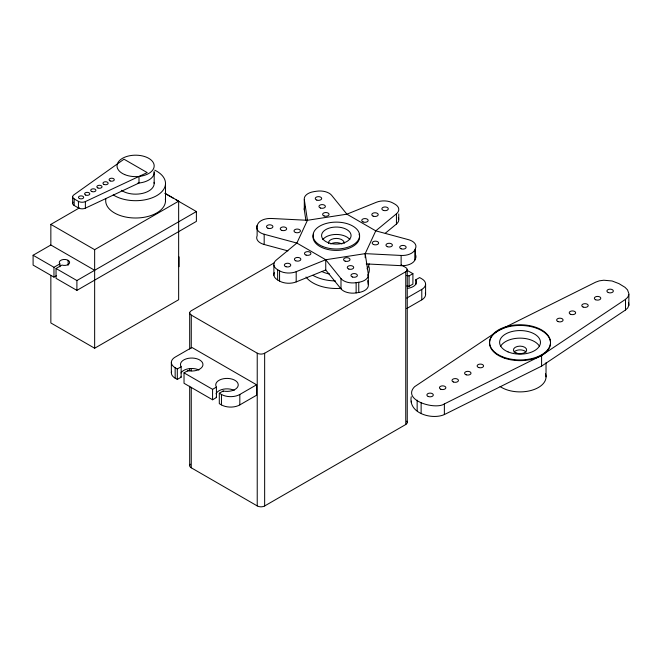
<?xml version="1.0" encoding="UTF-8"?>
<svg xmlns="http://www.w3.org/2000/svg" width="662" height="662" viewBox="0 0 662 662"><rect width="100%" height="100%" fill="white"/><g stroke="black" fill="none" stroke-linecap="round" stroke-linejoin="round"><path stroke-width="0.99" d="M411.243 396.712C408.14 413.419 432.079 420.047 444.368 414.569L541.59 366.127L625.507 309.998L627.725 307.929L628.834 305.331L628.9 293.729L627.526 289.898L625.036 287.341L618.953 283.626L612.077 280.978L603.794 280.225L599.284 280.862L595.709 282.144L498.486 330.595L414.577 386.724C401.47 400.22 435.306 410.217 444.368 403.919L541.59 355.477L625.507 299.348L627.725 297.279L628.834 294.681M628.834 305.331L628.528 302.443M411.243 402.041L411.466 401.122M287.953 250.89L264.179 244.485A12.992 7.497 0 0 1 257.129 235.746L257.129 225.519L257.832 224.013A12.992 7.497 0 0 1 271.503 218.477L307.433 220.289L346.888 214.182L376.438 202.249A12.992 7.497 0 0 1 393.071 203.085L394.991 204.194A12.992 7.497 0 0 1 396.447 213.801L396.447 224.021L385.317 233.206M365.201 257.725L365.201 253.637L375.768 230.856L396.447 213.801M366.227 263.915L401.131 265.669A12.992 7.497 0 0 0 414.809 260.141L414.809 249.913L415.504 248.399A12.992 7.497 0 0 0 408.454 239.661L375.768 230.856L346.888 214.182L331.637 195.315A12.992 7.497 0 0 0 316.502 191.244L313.879 191.649A12.992 7.497 0 0 0 304.305 199.543L304.305 209.771L305.943 220.636M414.809 260.141L415.504 258.627A12.992 7.497 0 0 0 415.529 254.796M94.649 270.295L50.85 245.006L50.85 224.385L79.44 207.876M56.493 275.673L53.961 277.138L33.1 265.09L33.1 255.251L50.85 245.006M33.1 255.251L53.961 267.291L59.878 263.873A5.197 3.004 0 0 1 63.585 259.479A5.197 3.004 0 0 1 69.568 262.938A5.197 3.004 0 0 1 61.963 265.081L56.038 268.499L56.038 278.338L76.9 290.378L196.391 221.389L196.391 211.55L175.538 199.51M50.85 224.385L94.649 249.673L178.649 201.174L178.649 299.737L94.649 348.237L50.85 322.948L50.85 275.483M56.038 268.499L76.9 280.539L196.391 211.55M274.242 262.847L191.194 310.801A5.246 3.029 0 0 0 191.285 315.071L191.26 348.104M175.157 367.724L177.308 368.966L181.14 366.756A11.254 6.496 0 0 1 190.408 358.084A11.254 6.496 0 0 1 202.886 365.283A11.254 6.496 0 0 1 187.867 370.637L184.028 372.855L184.028 383.29L212.576 399.774L216.416 397.556L216.416 387.121A11.254 6.496 0 0 1 225.684 378.449A11.254 6.496 0 0 1 238.163 385.648A11.254 6.496 0 0 1 223.144 391.002L219.304 393.22L219.304 403.655L221.456 404.896A12.992 7.497 0 0 0 239.826 404.896L256.583 395.222L256.583 384.788L191.914 347.451L175.157 357.124A12.992 7.497 0 0 0 175.157 367.724L175.157 378.168L177.308 379.409L181.14 377.191L181.14 366.756M191.26 315.079L257.228 353.169A5.246 3.029 0 0 0 264.676 353.227L405.748 271.743A5.246 3.029 0 0 0 405.649 267.473L401.222 264.891M184.028 372.855L212.576 389.339L216.416 387.121M406.691 275.558A11.254 6.496 0 0 1 409.075 275.888L412.914 273.671L412.914 284.114L409.075 286.332A11.254 6.496 0 0 0 406.691 285.992M407.527 288.351A11.254 6.496 0 0 0 415.794 279.769L419.634 277.56L421.785 278.801A12.992 7.497 0 0 1 421.785 289.402L421.785 299.845L406.791 308.5M219.304 393.22L221.456 394.461A12.992 7.497 0 0 0 239.826 394.461L256.583 384.788M406.791 298.057L421.785 289.402M406.791 421.156A5.246 3.029 0 0 1 405.773 424.507L264.651 505.958L264.651 353.21M74.169 198.914L78.43 201.372A5.197 3.004 0 0 0 85.381 201.579L147.204 172.6L124.001 159.203L73.813 194.901A5.197 3.004 0 0 0 74.169 198.914L74.169 205.485L78.43 207.951A5.197 3.004 0 0 0 85.381 208.158L138.995 183.026L138.995 176.448M304.305 199.543L307.433 220.289L296.866 243.062L276.186 260.125A12.992 7.497 0 0 0 277.643 269.732L279.563 270.841A12.992 7.497 0 0 0 296.195 271.677L325.745 259.744L365.201 253.637L401.131 255.449A12.992 7.497 0 0 0 414.809 249.913M274.316 272.636A12.992 7.497 0 0 0 277.643 279.952L279.563 281.06A12.992 7.497 0 0 0 296.195 281.904L325.745 269.964L325.745 259.744L296.866 243.062L264.179 234.257A12.992 7.497 0 0 1 257.129 225.519M325.745 259.744L340.996 278.611A12.992 7.497 0 0 0 356.131 282.682L358.754 282.277A12.992 7.497 0 0 0 368.329 274.382L365.201 253.637M325.745 269.964L340.996 288.839A12.992 7.497 0 0 0 356.131 292.91L358.754 292.505A12.992 7.497 0 0 0 368.329 284.61L368.329 274.382M406.667 270.071L412.914 273.671M165.508 193.585L178.649 201.174M164.764 193.287L173.452 198.302M190.308 464.203A5.246 3.029 0 0 0 191.285 467.811L257.228 505.909A5.246 3.029 0 0 0 264.676 505.967M367.733 280.655L368.329 284.61M625.507 299.348L625.507 309.998M546.026 362.768L546.026 376.893M541.59 355.477L541.59 366.127M444.368 403.919L444.368 414.569M425.592 284.097L425.592 294.54M421.131 402.438L421.131 413.088M417.151 400.138L417.151 410.788M415.794 279.769L415.794 284.519M415.504 248.399L415.504 258.627M409.075 275.888L409.075 286.332M407.254 269.608L407.254 422.356M405.748 271.743L405.748 424.491M401.131 255.449L401.131 265.669M398.747 213.958L398.747 219.072M358.754 282.277L358.754 292.505M356.131 282.682L356.131 292.91M340.996 278.611L340.996 288.839M296.195 271.677L296.195 281.904M279.563 270.841L279.563 281.06M277.643 269.732L277.643 279.952M273.886 265.081L273.886 275.309M264.179 234.257L264.179 244.485M257.228 353.169L257.228 505.909M239.826 394.461L239.826 404.896M223.144 391.002L223.144 391.656M221.456 394.461L221.456 404.896M212.576 389.339L212.576 399.774M191.26 368.751L191.26 370.811M191.26 387.328L191.26 467.827M189.688 312.927L189.688 349.056M189.688 368.66L189.688 370.728M189.688 386.211L189.688 465.676M187.867 370.637L187.867 371.291M179.046 256.864L179.046 266.712M177.308 368.966L177.308 379.409M171.35 362.428L171.35 372.863M165.508 183.432L165.508 200.743M154.18 172.484L154.18 183.432M94.649 249.673L94.649 348.237M85.381 201.579L85.381 208.158M78.43 201.372L78.43 207.951M76.9 280.539L76.9 290.378M72.654 196.945L72.654 203.524M68.12 260.323L68.12 265.239M59.878 263.873L59.878 266.827M53.961 267.291L53.961 277.138M165.343 198.956A29.906 17.27 0 0 1 135.602 218.005A29.906 17.27 0 0 1 105.854 198.956M154.759 170.175A29.906 17.27 0 0 1 157.06 195.456A29.906 17.27 0 0 1 113.227 194.885M154.081 182.323A18.577 10.724 0 0 1 142.827 193.312A18.577 10.724 0 0 1 121.336 190.3M154.081 171.375A18.577 10.724 0 0 1 137.837 183.126M74.169 205.485A5.197 3.004 0 0 1 73.101 202.142M369.015 266.703A33.034 19.074 0 0 1 367.799 275.21M341.021 288.301A33.034 19.074 0 0 1 306.001 276.997M369.173 263.84A33.034 19.074 0 0 1 367.054 268.855M335.46 280.936A33.034 19.074 0 0 1 312.96 275.351M425.318 293.001A12.992 7.497 0 0 1 421.785 299.845M175.157 378.168A12.992 7.497 0 0 1 171.624 371.324M216.416 397.556A11.254 6.496 0 0 1 216.168 397.109M216.052 393.807A11.254 6.496 0 0 1 234.199 390.348M181.14 377.191A11.254 6.496 0 0 1 180.892 376.744M180.999 372.996A11.254 6.496 0 0 1 198.923 369.984M329.618 274.018A22.086 12.752 0 0 1 322.171 271.66M398.325 217.732A12.992 7.497 0 0 1 396.447 224.021M304.305 209.771A12.992 7.497 0 0 1 305 206.618M359.102 234.207A23.278 13.439 0 0 1 336.321 250.402A23.278 13.439 0 0 1 313.531 234.207M322.775 239.586A14.754 8.523 0 0 1 336.321 234.447A14.754 8.523 0 0 1 349.859 239.586M330.735 243.964A7.903 4.56 0 0 1 341.906 243.964M328.46 243.442A7.903 4.56 0 0 1 336.321 238.411A7.903 4.56 0 0 1 344.174 243.442M545.471 373.815A25.983 15.003 0 0 1 531.363 390.398A25.983 15.003 0 0 1 500.091 386.5M500.58 346.35A20.423 11.792 0 0 1 520.042 338.133A20.423 11.792 0 0 1 539.497 346.35M513.985 352.167A6.603 3.806 0 0 1 520.042 349.875A6.603 3.806 0 0 1 526.1 352.167M124.696 174.586A18.577 10.724 0 0 0 154.081 167.014A18.577 10.724 0 0 0 128.023 156.116A18.577 10.724 0 0 0 124.696 174.586M110.157 180.925A2.598 1.498 0 0 0 114.269 179.865A2.598 1.498 0 0 0 110.628 178.343A2.598 1.498 0 0 0 110.157 180.925M104.042 184.458A2.598 1.498 0 0 0 108.146 183.399A2.598 1.498 0 0 0 104.505 181.876A2.598 1.498 0 0 0 104.042 184.458M97.918 187.991A2.598 1.498 0 0 0 102.022 186.932A2.598 1.498 0 0 0 98.381 185.41A2.598 1.498 0 0 0 97.918 187.991M91.795 191.533A2.598 1.498 0 0 0 95.907 190.466A2.598 1.498 0 0 0 92.258 188.943A2.598 1.498 0 0 0 91.795 191.533M85.671 195.067A2.598 1.498 0 0 0 89.784 194.007A2.598 1.498 0 0 0 86.143 192.476A2.598 1.498 0 0 0 85.671 195.067M79.556 198.6A2.598 1.498 0 0 0 83.66 197.541A2.598 1.498 0 0 0 80.019 196.01A2.598 1.498 0 0 0 79.556 198.6M322.659 246.446A23.278 13.439 0 0 0 359.474 236.946A23.278 13.439 0 0 0 326.821 223.293A23.278 13.439 0 0 0 322.659 246.446M328.94 242.937A14.754 8.523 0 0 0 351.075 235.564A14.754 8.523 0 0 0 328.94 228.183A14.754 8.523 0 0 0 328.94 242.937M401.098 248.796A3.219 1.862 0 0 0 406.137 247.414A3.219 1.862 0 0 0 401.536 245.585A3.219 1.862 0 0 0 401.098 248.796M387.344 246.669A3.219 1.862 0 0 0 392.384 245.288A3.219 1.862 0 0 0 387.783 243.459A3.219 1.862 0 0 0 387.344 246.669M373.591 244.543A3.219 1.862 0 0 0 378.631 243.161A3.219 1.862 0 0 0 374.03 241.332A3.219 1.862 0 0 0 373.591 244.543M352.507 277.014A3.219 1.862 0 0 0 357.389 275.45A3.219 1.862 0 0 0 352.598 273.795A3.219 1.862 0 0 0 352.507 277.014M348.824 269.07A3.219 1.862 0 0 0 353.698 267.506A3.219 1.862 0 0 0 348.915 265.851A3.219 1.862 0 0 0 348.824 269.07M345.134 261.134A3.219 1.862 0 0 0 350.016 259.57A3.219 1.862 0 0 0 345.233 257.907A3.219 1.862 0 0 0 345.134 261.134M285.943 266.728A3.219 1.862 0 0 0 290.775 265.114A3.219 1.862 0 0 0 285.943 263.501A3.219 1.862 0 0 0 285.943 266.728M295.732 260.803A3.219 1.862 0 0 0 300.829 259.496A3.219 1.862 0 0 0 296.311 257.601A3.219 1.862 0 0 0 295.732 260.803M306.084 255.102A3.219 1.862 0 0 0 310.917 253.488A3.219 1.862 0 0 0 306.084 251.874A3.219 1.862 0 0 0 306.084 255.102M267.887 228.191A3.219 1.862 0 0 0 272.918 226.801A3.219 1.862 0 0 0 268.325 224.981A3.219 1.862 0 0 0 267.887 228.191M281.64 230.318A3.219 1.862 0 0 0 286.671 228.936A3.219 1.862 0 0 0 282.078 227.107A3.219 1.862 0 0 0 281.64 230.318M295.393 232.445A3.219 1.862 0 0 0 300.424 231.063A3.219 1.862 0 0 0 295.831 229.234A3.219 1.862 0 0 0 295.393 232.445M316.808 200.098A3.219 1.862 0 0 0 321.691 198.542A3.219 1.862 0 0 0 316.908 196.879A3.219 1.862 0 0 0 316.808 200.098M320.499 208.042A3.219 1.862 0 0 0 325.373 206.478A3.219 1.862 0 0 0 320.59 204.823A3.219 1.862 0 0 0 320.499 208.042M324.181 215.986A3.219 1.862 0 0 0 329.064 214.422A3.219 1.862 0 0 0 324.281 212.759A3.219 1.862 0 0 0 324.181 215.986M363.049 221.944A3.219 1.862 0 0 0 368.146 220.628A3.219 1.862 0 0 0 363.628 218.741A3.219 1.862 0 0 0 363.049 221.944M373.12 216.126A3.219 1.862 0 0 0 378.217 214.819A3.219 1.862 0 0 0 373.699 212.924A3.219 1.862 0 0 0 373.12 216.126M383.464 210.425A3.219 1.862 0 0 0 388.296 208.811A3.219 1.862 0 0 0 383.464 207.198A3.219 1.862 0 0 0 383.464 210.425M504.552 358.192A30.477 17.593 0 0 0 550.519 343.206A30.477 17.593 0 0 0 505.056 327.715A30.477 17.593 0 0 0 504.552 358.192M502.16 356.603A30.477 17.593 0 0 0 550.354 344.174A30.477 17.593 0 0 0 507.613 326.292A30.477 17.593 0 0 0 502.16 356.603M508.06 351.903A20.423 11.792 0 0 0 540.357 343.57A20.423 11.792 0 0 0 511.709 331.588A20.423 11.792 0 0 0 508.06 351.903M516.17 353.012A6.603 3.806 0 0 0 526.604 350.322A6.603 3.806 0 0 0 517.345 346.449A6.603 3.806 0 0 0 516.17 353.012M557.975 321.55A3.219 1.862 0 0 0 563.072 320.234A3.219 1.862 0 0 0 558.554 318.339A3.219 1.862 0 0 0 557.975 321.55M570.545 314.293A3.219 1.862 0 0 0 575.642 312.977A3.219 1.862 0 0 0 571.116 311.09A3.219 1.862 0 0 0 570.545 314.293M583.106 307.036A3.219 1.862 0 0 0 588.204 305.72A3.219 1.862 0 0 0 583.685 303.833A3.219 1.862 0 0 0 583.106 307.036M608.246 292.53A3.219 1.862 0 0 0 613.335 291.214A3.219 1.862 0 0 0 608.817 289.319A3.219 1.862 0 0 0 608.246 292.53M595.676 299.778A3.219 1.862 0 0 0 600.773 298.463A3.219 1.862 0 0 0 596.255 296.576A3.219 1.862 0 0 0 595.676 299.778M466.18 374.808A3.219 1.862 0 0 0 471.013 373.202A3.219 1.862 0 0 0 466.18 371.589A3.219 1.862 0 0 0 466.18 374.808M478.742 367.559A3.219 1.862 0 0 0 483.574 365.945A3.219 1.862 0 0 0 478.742 364.332A3.219 1.862 0 0 0 478.742 367.559M453.329 381.966A3.219 1.862 0 0 0 458.427 380.65A3.219 1.862 0 0 0 453.909 378.755A3.219 1.862 0 0 0 453.329 381.966M440.768 389.215A3.219 1.862 0 0 0 445.857 387.907A3.219 1.862 0 0 0 441.339 386.012A3.219 1.862 0 0 0 440.768 389.215M428.198 396.472A3.219 1.862 0 0 0 433.296 395.156A3.219 1.862 0 0 0 428.777 393.269A3.219 1.862 0 0 0 428.198 396.472"/></g></svg>
